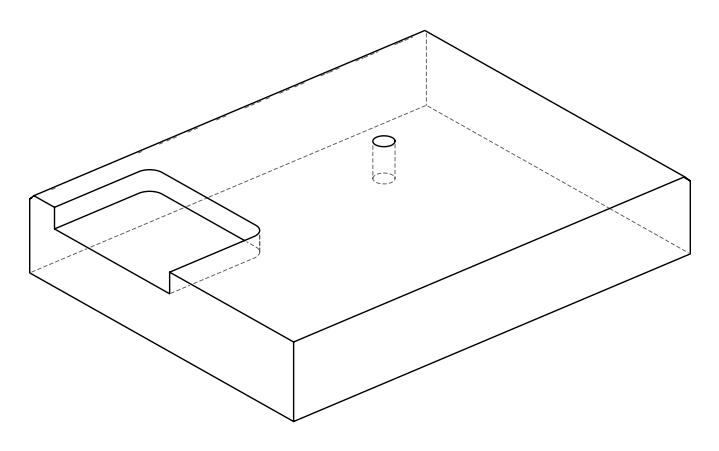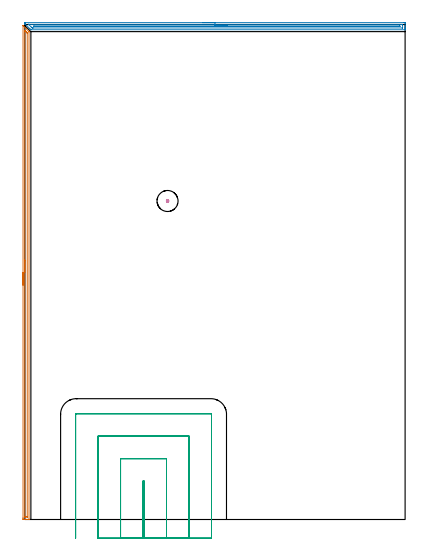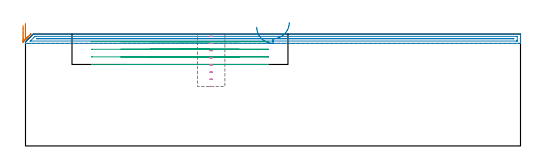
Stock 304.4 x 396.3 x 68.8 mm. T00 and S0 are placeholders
(PLAN: 4 operations, 2 tool changes, 23.4 min)
(1 AREA_MILL | FG_CHAMFER_SURFACE | UGT0205_001 | 6.47 min | 4556 mm3)
(2 AREA_MILL_1 | FG_CHAMFER_SURFACE_1 | UGT0205_001 | 7.4 min | 4907 mm3)
(3 MILL_SLOT | SLOT_PARTIAL_RECTANGULAR | UGT0201_106 | Follow Part, ap 6, ae 75% | 9.25 min | 238931 mm3)
(4 MILL_BLIND_HOLE_FROM_SOLID_MATERIAL | STEP1POCKET | UGT0201_133 | Spiral | 0.28 min | 7139 mm3)
(TOOL UGT0205_001 | Chamfer Mill 20 x 3 x 45 deg. | D20 FL50 Z2)
(TOOL UGT0201_106 | End Mill 24 mm | D24 FL25 Z2)
(TOOL UGT0201_133 | Carbide End Mill 15.0 | D15 FL30 Z4)
(OP 1 AREA_MILL)
G17 G21 G94 G90
T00 M6
G54
G17 G0 G90 X-1.5 Y187.7 S1061 M3
G43 Z78.8 H0
Z74.
G94 G1 Y187.738 Z73.128 F250.
Y187.852 Z72.264
Y188.041 Z71.412
Y188.303 Z70.58
Y188.637 Z69.774
Y189.04 Z69.
Y189.508 Z68.264
Y190.04 Z67.572
Y190.629 Z66.929
Y191.272 Z66.34
Y191.964 Z65.808
Y192.7 Z65.34
Y193.474 Z64.937
Y194.28 Z64.603
Y195.112 Z64.341
Y195.964 Z64.152
Y196.828 Z64.038
Y197.7 Z64.
Y395.297
X-1.495 Y395.372 Z64.004
X-1.492 Y395.381 Z64.005
X-1.471 Y395.372 Z64.027
X0.9 Y393. Z66.4
X3.032 Y390.868 Z68.531
X3.281 Y390.621 Z68.777
X3.287 Y390.614 Z68.783
X3.304 Y390.587 Z68.792
X3.3 Y390.308 Z68.8
Y0.177
X3.297 Y0.01 Z68.788
X3.236 Y0.007 Z68.728
X2.814 Y0. Z68.313
X2.5 Z68.
X1.793 Z67.288
X0.546 Z66.043
X0.007 Z65.502
X-0.616 Z64.879
X-0.886 Y0.001 Z64.609
X-1.144 Y0.003 Z64.352
X-1.491 Y0.007 Z64.005
X-1.493 Y0.017 Z64.004
X-1.498 Y0.624 Z64.002
X-1.5 Y1.238 Z64.
Y197.7
X-0.086 Z65.414
Y390.4
X-0.085 Y391.201 Z65.415
X-0.083 Y391.291 Z65.417
X-0.079 Y391.386 Z65.421
X-0.068 Y391.507 Z65.432
X0.007 Y391.436 Z65.507
X0.248 Y391.201 Z65.748
X0.9 Y390.55 Z66.4
X1.143 Y390.307 Z66.643
X1.793 Y389.654 Z67.293
X1.851 Y389.591 Z67.351
X1.878 Y389.561 Z67.378
X1.881 Y389.506 Z67.381
X1.884 Y389.413 Z67.384
X1.885 Y389.321 Z67.385
Y2.319
X1.884 Y2.226 Z67.384
X1.879 Y2.042 Z67.379
X1.876 Y2.008 Z67.376
X1.869 Y2.006 Z67.369
X1.844 Y2.003 Z67.344
X1.793 Y2.001 Z67.293
X0.417 Z65.917
X0.007 Y2.007 Z65.507
X-0.051 Y2.01 Z65.449
X-0.079 Y2.018 Z65.421
X-0.086 Y2.411 Z65.414
Y197.7
Y198.572 Z65.452
Y199.436 Z65.566
Y200.288 Z65.755
Y201.12 Z66.017
Y201.926 Z66.351
Y202.7 Z66.754
Y203.436 Z67.223
Y204.128 Z67.754
Y204.771 Z68.343
Y205.36 Z68.986
Y205.892 Z69.678
Y206.36 Z70.414
Y206.763 Z71.188
Y207.097 Z71.994
Y207.359 Z72.826
Y207.548 Z73.678
Y207.662 Z74.543
Y207.7 Z75.414
G0 Z78.8
M5
M2
(OP 2 AREA_MILL_1)
G17 G21 G94 G90
T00 M6
G54
G17 G0 G90 X142.2 Y397.8 S1061 M3
G43 Z78.8 H0
Z73.1
G94 G1 X142.238 Z72.228 F250.
X142.352 Z71.364
X142.541 Z70.512
X142.803 Z69.68
X143.137 Z68.874
X143.54 Z68.1
X144.008 Z67.364
X144.54 Z66.672
X145.129 Z66.029
X145.772 Z65.44
X146.464 Z64.908
X147.2 Z64.44
X147.974 Z64.037
X148.78 Z63.703
X149.612 Z63.441
X150.464 Z63.252
X151.328 Z63.138
X152.2 Z63.1
X303.15
X303.767 Y397.799 Z63.101
X304.378 Y397.793 Z63.104
X304.393 Y397.791 Z63.105
X304.4 Y397.183 Z63.713
Y395.397 Z65.498
Y393.98 Z66.916
Y393.61 Z67.285
Y392.87 Z68.03
Y392.611 Z68.288
Y392.17 Z68.721
Y392.115 Z68.776
X304.392 Y392.103 Z68.788
X304.215 Y392.1 Z68.8
X5.041
X4.795 Y392.105 Z68.79
X4.146 Y392.754 Z68.145
X0.35 Y396.556 Z64.343
X0.271 Y396.639 Z64.259
X0.179 Y396.737 Z64.16
X-0.001 Y396.931 Z63.968
X-0.027 Y396.958 Z63.941
X-0.064 Y396.995 Z63.902
X-0.01 Y397.442 Z63.457
X0.01 Y397.794 Z63.106
X0.064 Y397.8 Z63.1
X152.2
Y396.386 Z64.514
X301.979
X302.386 Y396.379 Z64.521
X302.39 Y396.349 Z64.551
X302.394 Y396.29 Z64.61
X302.399 Y395.87 Z65.03
Y393.61 Z67.29
X302.397 Y393.558 Z67.342
X302.394 Y393.532 Z67.368
X302.392 Y393.524 Z67.376
X302.361 Y393.521 Z67.379
X302.171 Y393.516 Z67.384
X302.074 Y393.515 Z67.385
X6.83 Y393.514 Z67.386
X6.03 Y393.516 Z67.384
X5.935 Y393.518 Z67.382
X5.844 Y393.521 Z67.379
X5.751 Y393.61 Z67.29
X5.041 Y394.311 Z66.589
X3.065 Y396.29 Z64.61
X3.004 Y396.354 Z64.546
X2.986 Y396.377 Z64.523
Y396.379 Z64.521
X2.997 Y396.381 Z64.519
X3.06 Y396.384 Z64.516
X3.156 Y396.386 Z64.514
X3.252
X152.2
Y394.972 Z65.928
X299.764 Y394.971 Z65.929
X300.19 Y394.965 Z65.935
X300.34 Y394.949 Z65.951
X300.232 Y394.935 Z65.965
X300.19 Y394.933 Z65.967
X299.763 Y394.929 Z65.971
X7.724
X7.295 Y394.931 Z65.969
X6.914 Y394.936 Z65.964
X6.83 Y394.971 Z65.929
X152.2 Y394.972 Z65.928
X153.072 Z65.967
X153.937 Z66.08
X154.788 Z66.269
X155.62 Z66.532
X156.426 Z66.865
X157.2 Z67.268
X157.936 Z67.737
X158.628 Z68.268
X159.271 Z68.857
X159.86 Z69.501
X160.392 Z70.193
X160.86 Z70.928
X161.263 Z71.702
X161.597 Z72.508
X161.859 Z73.34
X162.048 Z74.192
X162.162 Z75.057
X162.2 Z75.928
G0 Z78.8
M5
M2
(OP 3 MILL_SLOT)
G17 G21 G94 G90
T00 M6
G54
G17 G0 G90 X95.4 Y-15. S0 M3
G43 Z78.8 H0
Z64.125
G94 G1 Y-12. F250.
Y30.7 F500.
X94.6
Y-12.
Y-15. F250.
X113.4
Y-12.
Y48.7 F500.
X76.6
Y-12.
Y-15. F250.
X131.4
Y-12.
Y66.7 F500.
X58.6
Y-12.
Y-15. F250.
X149.4
Y-12.
Y84.3 F500.
G3 X149. Y84.7 R0.4
G1 X41.
G3 X40.6 Y84.3 R0.4
G1 Y-12.
Y-15. F250.
G0 X95.4 Z59.45
G1 Y-12.
Y30.7 F500.
X94.6
Y-12.
Y-15. F250.
X113.4
Y-12.
Y48.7 F500.
X76.6
Y-12.
Y-15. F250.
X131.4
Y-12.
Y66.7 F500.
X58.6
Y-12.
Y-15. F250.
X149.4
Y-12.
Y84.3 F500.
G3 X149. Y84.7 R0.4
G1 X41.
G3 X40.6 Y84.3 R0.4
G1 Y-12.
Y-15. F250.
G0 X95.4 Z54.775
G1 Y-12.
Y30.7 F500.
X94.6
Y-12.
Y-15. F250.
X113.4
Y-12.
Y48.7 F500.
X76.6
Y-12.
Y-15. F250.
X131.4
Y-12.
Y66.7 F500.
X58.6
Y-12.
Y-15. F250.
X149.4
Y-12.
Y84.3 F500.
G3 X149. Y84.7 R0.4
G1 X41.
G3 X40.6 Y84.3 R0.4
G1 Y-12.
Y-15. F250.
G0 X95.4 Z50.1
G1 Y-12.
Y30.7 F500.
X94.6
Y-12.
Y-15. F250.
X113.4
Y-12.
Y48.7 F500.
X76.6
Y-12.
Y-15. F250.
X131.4
Y-12.
Y66.7 F500.
X58.6
Y-12.
Y-15. F250.
X149.4
Y-12.
Y84.3 F500.
G3 X149. Y84.7 R0.4
G1 X41.
G3 X40.6 Y84.3 R0.4
G1 Y-12.
Y-15. F250.
G0 Z78.8
M5
M2
(OP 4 MILL_BLIND_HOLE_FROM_SOLID_MATERIAL)
G17 G21 G94 G90
T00 M6
G54
G17 G0 G90 X114.2 Y255. S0 M3
G43 Z78.8 H0
Z67.4
G94 G3 X114.65 Y255.45 R0.45 F250.
X114.2 Y255.9 R0.45
X113.3 Y255. R0.9
X114.2 Y255.9 R-0.9
X113.75 Y255.45 R0.45
X114.2 Y255. R0.45
G0 Z63.
G3 X114.65 Y255.45 R0.45
X114.2 Y255.9 R0.45
X113.3 Y255. R0.9
X114.2 Y255.9 R-0.9
X113.75 Y255.45 R0.45
X114.2 Y255. R0.45
G0 Z58.6
G3 X114.65 Y255.45 R0.45
X114.2 Y255.9 R0.45
X113.3 Y255. R0.9
X114.2 Y255.9 R-0.9
X113.75 Y255.45 R0.45
X114.2 Y255. R0.45
G0 Z54.2
G3 X114.65 Y255.45 R0.45
X114.2 Y255.9 R0.45
X113.3 Y255. R0.9
X114.2 Y255.9 R-0.9
X113.75 Y255.45 R0.45
X114.2 Y255. R0.45
G0 Z49.8
G3 X114.65 Y255.45 R0.45
X114.2 Y255.9 R0.45
X113.3 Y255. R0.9
X114.2 Y255.9 R-0.9
X113.75 Y255.45 R0.45
X114.2 Y255. R0.45
G0 Z45.4
G3 X114.65 Y255.45 R0.45
X114.2 Y255.9 R0.45
X113.3 Y255. R0.9
X114.2 Y255.9 R-0.9
X113.75 Y255.45 R0.45
X114.2 Y255. R0.45
G0 Z41.
G3 X114.65 Y255.45 R0.45
X114.2 Y255.9 R0.45
X113.3 Y255. R0.9
X114.2 Y255.9 R-0.9
X113.75 Y255.45 R0.45
X114.2 Y255. R0.45
G0 Z36.6
G3 X114.65 Y255.45 R0.45
X114.2 Y255.9 R0.45
X113.3 Y255. R0.9
X114.2 Y255.9 R-0.9
X113.75 Y255.45 R0.45
X114.2 Y255. R0.45
G0 Z78.8
M5
M2
